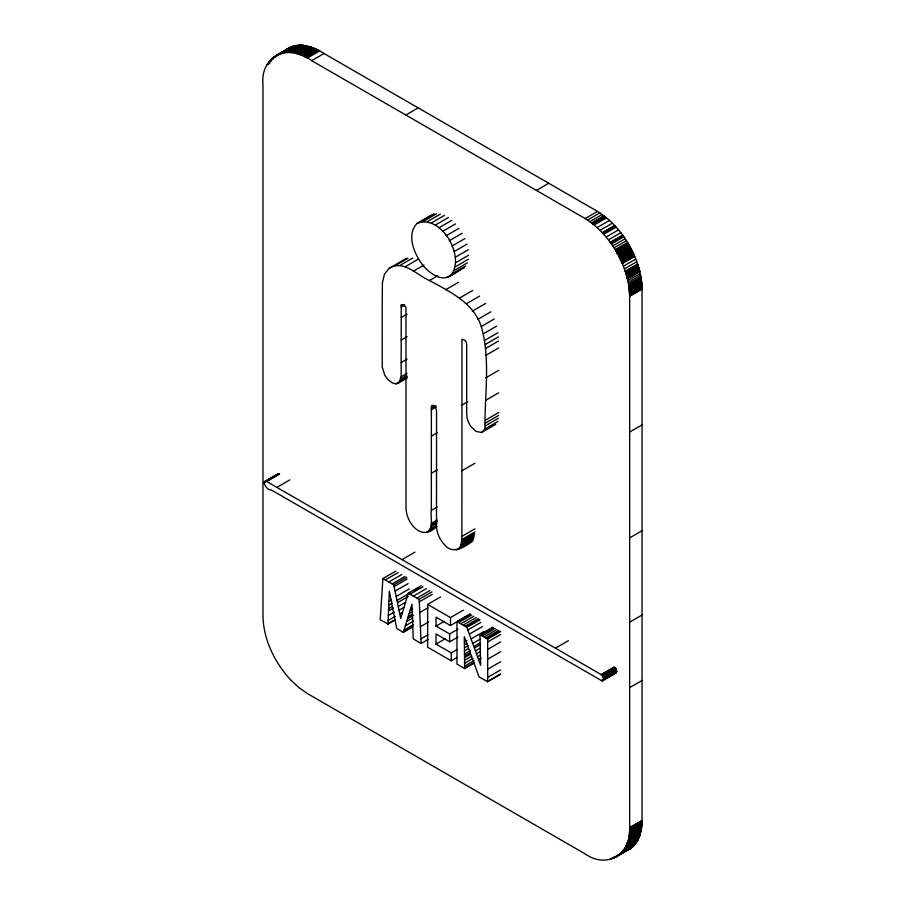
<?xml version="1.0" encoding="UTF-8"?>
<svg xmlns="http://www.w3.org/2000/svg" width="905" height="905" viewBox="0 0 905 905"><rect width="100%" height="100%" fill="white"/><g stroke="black" fill="none" stroke-linecap="round" stroke-linejoin="round"><path stroke-width="1.36" d="M406.718 258.185L389.06 268.389L384.501 274.113L382.408 282.665L382.215 304.057L382.238 366.898L384.783 375.247L388.166 379.761L392.306 382.849L396.017 383.856L398.958 382.736L401.141 376.729L401.232 304.623L403.732 304.996L405.972 307.632L406.017 508.237C406.345 514.459 408.528 520.624 412.533 525.443C419.038 533.599 428.031 535.228 436.153 526.936M426.73 532.378C434.31 528.068 430.135 517.162 431.334 510.409L431.368 407.736L431.742 405.621L432.567 405.417L435.577 407.227L436.561 410.836L436.504 526.529C436.81 533.407 439.977 539.991 444.728 544.912C452.67 554.969 465.113 546.925 472.851 540.907M458.722 549.064L460.781 545.726L461.889 539.516L461.969 339.273L465.023 340.371L466.38 342.192L466.686 345.653L466.675 412.386L467.048 417.839L468.371 422.058L470.736 426.323L475.996 431.346L481.573 432.511L495.702 424.355M481.573 432.511L484.944 428.993C484.571 395.089 490.68 359.523 481.279 326.479C473.406 302.621 449.819 291.727 429.468 280.516C417.137 275.346 403.347 259.181 389.06 268.389M290.675 679.915L299.001 687.676L307.248 693.468L585.184 853.935C607.956 869.841 631.724 852.906 629.665 827.645L629.665 296.24L628.704 284.939M626.452 850.824C638.07 845.949 642.245 832.159 642.041 820.507L642.041 289.046L629.665 296.24M642.03 820.609L629.665 827.792M395.858 571.089L382.906 578.567L380.224 619.835L388.007 623.873L389.308 591.089L396.695 628.477L403.302 632.38L412.725 626.939M603.658 679.123L603.047 676.668L601.192 674.598L266.636 481.449C260.278 480.363 267.903 491.37 270.98 489.775L601.169 680.413L602.922 680.571L603.658 679.123L616.622 671.646M450.226 275.889C466.629 257.801 441.335 213.399 416.956 223.478C406.085 235.176 414.32 253.694 422.431 264.735C426.922 270.244 432.545 275.052 439.377 277.303C448.948 280.188 456.312 271.081 464.356 267.722M469.933 614.054L456.968 621.531L456.968 664.146L464.638 668.569L464.31 636.747L479.028 676.883L487.671 681.669L500.623 674.191M456.968 621.531L466.901 627.346L480.623 665.345L480.001 634.631L492.965 627.142M641.769 825.96L629.405 833.098M641.079 830.688L628.704 837.826M403.302 632.38L411.967 604.178L413.246 638.896L421.153 643.466L428.212 639.383M421.187 585.705L408.223 593.182L400.734 618.466L393.754 584.822L382.906 578.567M627.425 842.566L639.824 835.315M626.464 845.044L638.964 837.611M638.885 837.77L626.407 845.18M285.629 50.25C296.953 40.974 313.175 46.223 324.035 53.519L597.504 211.408C620.57 226.012 636.226 251.273 641.102 277.971L628.737 285.109C623.85 258.411 608.205 233.151 585.139 218.546L311.671 60.658C290.075 42.908 260.108 55.148 262.959 84.493L262.959 615.92C263.457 639.665 274.634 662.347 290.437 679.678M620.717 853.585L633.545 845.983M284.679 51.076L285.471 50.375M275.72 55.646L289.283 47.818M273.785 56.981L290.833 47.083M272.948 57.649L292.202 46.562M272.303 58.214L292.937 46.313M271.67 58.814L277.552 55.318M279.803 54.017L293.853 46.053M271.195 59.323L274.916 56.992M281.681 53.135L294.419 45.906M270.878 59.662L274.26 57.716M282.303 52.988L295.087 45.77M270.505 60.092L272.744 58.791M270.12 60.533L272.371 59.244M283.831 52.705L296.195 45.567M269.781 60.963L273.344 58.78M269.124 61.834L271.545 60.296M284.973 52.558L297.338 45.408M269 62.015L271.24 60.726M285.833 52.467L298.537 45.307M268.4 62.875L270.652 61.585M286.297 52.433L298.673 45.295M286.772 52.411L299.148 45.273M287.258 52.4L299.623 45.261M287.654 52.4L300.019 45.261M287.835 52.388L300.505 45.25M267.461 64.436L269.713 63.135M288.243 52.388L300.607 45.25M267.314 64.696L269.6 63.35M288.605 52.4L300.969 45.261M288.966 52.411L301.331 45.273M289.238 52.433L301.885 45.295M289.736 52.445L302.304 45.318M290.053 52.467L302.553 45.34M290.313 52.49L302.937 45.374M290.675 52.524L303.141 45.397M291.172 52.581L303.548 45.442M291.591 52.626L303.956 45.488M292.292 52.728L304.668 45.589M293.955 53.01L306.331 45.872M295.652 53.395L308.017 46.246M296.953 53.734L309.363 46.608M297.191 53.814L309.555 46.664M297.372 53.87L309.736 46.732M297.632 53.949L309.996 46.811M298.118 54.096L310.483 46.958M298.616 54.255L310.981 47.117M299.001 54.379L311.365 47.241M299.114 54.424L311.478 47.275M299.623 54.594L311.999 47.456M300.143 54.786L312.508 47.648M312.938 47.807L300.562 54.945L313.153 47.897M301.082 55.16L313.458 48.022M302.066 55.567L314.431 48.429M303.051 55.997L315.415 48.859M303.922 56.404L316.286 49.266M304.374 56.619L316.739 49.481M304.827 56.845L317.191 49.707M305.177 57.026L317.553 49.877M305.381 57.117L317.745 49.979M306.309 57.603L318.673 50.465M307.236 58.101L319.601 50.963M311.671 60.658L324.035 53.519M405.847 115.026L418.212 107.887M416.956 223.478L431.097 215.322M420.022 221.906L434.151 213.738M423.54 221.284L436.493 213.806M427.398 221.612L440.35 214.134M431.459 222.901L444.412 215.413M435.418 225.006L448.371 217.528M438.936 227.777L451.9 220.288M442.545 231.42L455.498 223.942M446.041 235.798L458.993 228.32M395.089 265.685L408.042 258.208M399.886 265.448L412.85 257.97M449.253 240.73L462.206 233.252M536.382 190.389L548.747 183.251M405.146 266.771L418.099 259.283M451.991 246.047L464.955 238.569M413.393 271.195L423.993 265.075M454.095 251.601L467.059 244.124M455.385 257.201L468.338 249.723M455.656 262.699L468.62 255.221M429.468 280.516L437.715 275.765M455.396 266.76L468.36 259.283M454.378 270.403L467.331 262.925M452.636 273.502L465.6 266.013M447.183 277.416L460.136 269.939M401.232 305.856L403.585 304.499M401.232 307.067L404.773 305.019M445.543 289.781L458.507 282.303M401.232 317.474L407.126 314.069M585.139 218.546L597.504 211.408M587.537 220.028L599.902 212.89M589.89 221.646L602.255 214.496M459.672 297.971L472.625 290.494M592.006 223.196L604.37 216.057M592.187 223.343L604.563 216.205M592.707 223.739L605.072 216.6M593.216 224.146L605.581 217.008M594.212 224.96L606.576 217.811M401.243 340.009L407.126 336.615M597.176 227.54L609.551 220.401M466.595 303.616L479.548 296.127M600.072 230.3L612.436 223.162M602.379 232.687L614.744 225.549M602.504 232.823L614.868 225.684M602.628 232.958L614.993 225.809M602.775 233.105L615.14 225.967M603.827 234.282L616.192 227.144M472.715 310.901L485.668 303.424M606.169 237.02L618.545 229.87M608.432 239.848L620.807 232.709M401.209 362.532L407.103 359.138M610.264 242.28L622.629 235.142M610.389 242.461L622.753 235.311M610.513 242.631L622.889 235.492M477.919 319.284L490.872 311.806M610.66 242.823L623.025 235.685M610.852 243.094L623.217 235.956M611.045 243.377L623.409 236.239M611.441 243.931L623.805 236.793M612.764 245.889L625.14 238.75M614.065 247.88L626.43 240.73M481.279 326.479L494.243 319.001M615.174 249.656L627.538 242.517M615.536 250.255L627.9 243.117M615.886 250.855L628.262 243.717M628.568 244.226L616.192 251.375L628.613 244.327M616.373 251.68L628.67 244.418M616.543 251.963L628.907 244.825M401.141 376.729L407.024 373.324M616.701 252.246L629.066 245.108M616.859 252.529L629.224 245.391M616.984 252.755L629.348 245.617M617.12 252.993L629.484 245.855M617.312 253.355L629.688 246.217M400.836 378.833L406.73 375.428M617.923 254.463L630.299 247.325M400.248 380.7L407.318 376.616M396.017 383.856L406.617 377.736M618.522 255.572L630.887 248.434M483.632 333.628L496.585 326.151M398.958 382.736L407.205 377.973M619.054 256.59L631.418 249.452M619.144 256.76L631.509 249.622M619.416 257.314L631.792 250.176M619.699 257.868L632.063 250.719M619.948 258.389L632.324 251.251M620.117 258.717L632.482 251.579M620.276 259.045L632.64 251.907M620.434 259.362L632.799 252.224M620.57 259.656L632.934 252.518M620.717 259.95L633.081 252.812M620.841 260.221L633.206 253.083L620.887 260.323M621 260.55L633.308 253.276M621.181 260.945L633.545 253.807M484.956 340.223L497.908 332.746M621.35 261.341L633.715 254.203M621.531 261.737L633.896 254.599M621.724 262.156L634.088 255.018M621.916 262.586L634.281 255.448M622.086 262.982L634.45 255.832M634.495 255.945L622.176 263.197L634.541 256.058M622.335 263.57L634.699 256.432M485.408 344.398L498.361 336.92M623.421 266.206L635.785 259.068M485.6 348.493L498.565 341.004M624.427 268.864L636.803 261.715M637.64 264.136L625.31 271.364L637.697 264.283M625.389 271.636L637.765 264.498M625.457 271.851L637.821 264.713M625.547 272.122L637.912 264.984M264.814 481.449L278.118 473.79M264.52 481.799L278.638 473.7M625.853 273.072L638.217 265.934M264.362 482.139L278.887 473.722M264.339 482.229L279.181 473.79M266.308 481.302L279.43 473.892M266.636 481.449L279.6 473.971M626.147 274.034L638.511 266.896M485.657 355.427L498.621 347.95M626.407 274.916L638.772 267.778M638.828 267.982L626.52 275.324L638.885 268.185M626.588 275.561L638.953 268.423M626.78 276.24L639.145 269.102M626.961 276.907L639.326 269.769M627.131 277.552L639.496 270.414M627.176 277.733L639.552 270.595M627.233 277.926L639.597 270.787M627.289 278.118L639.654 270.98M627.335 278.321L639.699 271.183M627.38 278.525L639.745 271.387M627.448 278.831L639.79 271.579M627.866 280.641L640.231 273.502M628.24 282.439L640.616 275.301M628.568 284.159L640.932 277.021M276.907 487.376L289.86 479.888M628.613 284.396L640.978 277.258M628.658 284.634L641.023 277.496M628.692 284.86L641.057 277.722M628.715 285.018L641.091 277.88M628.783 285.414L641.102 277.971M628.828 285.72L641.147 278.276M628.873 286.037L641.192 278.582M628.952 286.602L641.238 278.898M629.032 287.168L641.317 279.464M629.111 287.745L641.407 280.03M629.224 288.661L641.588 281.523L641.475 280.607M629.326 289.577L641.69 282.439L641.588 281.523M629.405 290.505L641.781 283.367L641.69 282.439M629.428 290.754L641.781 283.435L641.95 285.856L629.575 292.994M629.45 290.935L641.815 283.785M629.461 291.105L641.826 283.966M629.484 291.387L641.849 284.249M629.507 291.67L641.871 284.532M629.529 291.953L641.894 284.815M431.391 406.605L433.744 405.248M629.541 292.304L641.917 285.166M629.563 292.654L641.928 285.516M431.368 407.736L434.898 405.7M629.597 293.254L641.962 286.116M629.608 293.514L641.973 286.376L642.03 288.989M629.62 293.774L641.984 286.625M431.357 408.732L436.074 406.006M629.642 294.544L642.007 287.405M485.702 377.883L498.655 370.394M431.357 409.716L436.063 407.001M629.665 295.313L642.03 288.175M629.665 296.127L642.03 288.933M461.969 405.055L467.851 401.662M485.691 400.304L498.644 392.827M431.357 436.165L437.239 432.771M485.657 420.056L498.61 412.578M485.578 422.986L498.531 415.508M485.363 425.825L498.316 418.348M484.944 428.993L497.897 421.515M431.357 473.292L437.239 469.899M461.957 470.736L474.921 463.258M431.334 510.409L437.228 507.015M431.312 523.395L437.194 520.002M431.187 525.081L437.07 521.687M430.938 526.676L436.832 523.271M430.18 529.086L436.074 525.692M428.71 531.19L436.957 526.427M402.035 559.618L414.988 552.14M629.665 432.036L642.041 424.886M385.292 579.947L398.245 572.469M461.935 536.348L474.887 528.859M461.889 539.516L474.842 532.027M388.845 581.994L401.797 574.517M461.754 541.167L474.706 533.678M461.527 542.751L474.48 535.274M392.137 583.895L405.101 576.417M461.199 544.278L474.152 536.789M460.781 545.726L473.734 538.249M393.754 584.822L406.707 577.345M460.249 547.118L473.202 539.64M456.244 549.991L469.197 542.514M394.139 586.542L407.092 579.064M395.146 591.078L408.098 583.601M396.322 596.384L409.275 588.906M388.969 601.384L391.333 600.026M407.838 594.178L410.203 592.82M413.732 590.784L419.615 587.379M388.833 605.207L392.363 603.16M397.205 600.354L410.157 592.866M410.022 594.223L422.974 586.745M397.68 602.583L408.279 596.463M388.698 608.488L392.238 606.441M413.347 596.146L426.3 588.657M388.596 610.762L393.313 608.047M398.449 606.373L405.519 602.3M416.798 598.137L429.762 590.66M388.381 615.445L394.275 612.04M399.173 610.185L403.879 607.47M408.223 593.182L418.981 599.393L431.934 591.915M421.153 643.466L419.286 601.848L432.239 594.37M388.155 620.491L395.225 616.407M399.829 613.975L402.193 612.617M410.304 610.309L412.657 608.952M388.007 623.873L395.066 619.789M387.679 624.133L394.738 620.061M409.354 613.488L411.718 612.131M457.138 657.449L451.256 660.842L427.646 647.222L427.646 604.404L440.611 596.915M408.393 616.531L411.933 614.484M407.714 618.601L413.596 615.196M419.762 612.504L428.008 607.741M406.82 621.396L412.703 617.991M405.395 625.819L413.642 621.056M404.037 630.084L413.461 624.642M402.725 632.12L412.137 626.69M420.406 626.724L428.653 621.961M427.646 604.404L450.486 617.583L463.439 610.106M470.317 614.076L450.486 625.525L436.018 617.165L436.018 626.068L444.253 621.305M420.949 638.896L428.02 634.812M458.846 622.414L471.799 614.925M460.996 623.647L473.949 616.169M463.315 624.993L476.279 617.515M436.018 626.068L449.661 633.941L457.896 629.179M465.34 626.158L478.304 618.681M457.896 637.052L449.661 641.815L436.018 633.941L436.018 644.1L445.43 638.67M466.584 626.882L479.548 619.405M466.901 627.346L479.865 619.868M467.885 629.903L480.838 622.425M629.665 537.909L642.041 530.771M469.48 634.066L482.433 626.588M464.48 641.736L466.844 640.378M471.301 638.851L484.266 631.373M479.967 635.095L492.931 627.617M480.77 635.072L493.723 627.584M464.559 644.677L466.912 643.319M436.018 644.1L451.256 652.901L457.138 649.507M482.241 635.921L495.205 628.443M464.616 647.697L468.156 645.661M472.998 643.274L480.057 639.19M484.051 636.962L497.003 629.484M485.815 637.98L498.768 630.502M464.661 650.808L468.19 648.772M487.139 638.749L500.103 631.271M474.163 646.317L480.046 642.923M480.001 634.631L487.671 639.054L500.623 631.577M474.729 647.822L480.623 644.417M464.672 654.032L470.566 650.638M487.671 641.996L500.623 634.507M464.672 655.933L470.566 652.528M475.781 650.672L480.487 647.957M464.672 657.573L470.566 654.168M464.672 660.231L471.743 656.159M476.811 653.602L480.34 651.555M487.671 649.405L500.623 641.917M464.672 663.297L472.919 658.546M477.806 656.566L480.159 655.209M464.672 666.125L474.096 660.684M478.756 659.53L481.121 658.161M464.672 668.082L474.096 662.641M464.638 668.569L474.062 663.127M487.671 659.179L500.623 651.702M487.671 669.214L500.623 661.736M487.671 677.415L500.623 669.938M487.32 681.669L500.273 674.191M555.421 648.172L568.374 640.695M629.665 622.165L642.041 615.027M601.192 674.598L614.144 667.121M601.361 674.711L614.314 667.223M601.531 674.825L614.619 667.449M601.712 674.972L614.721 667.551M601.825 675.085L614.88 667.698M602.029 675.266L614.981 667.788M602.13 675.368L615.14 667.958M602.255 675.515L615.276 668.116M602.402 675.684L615.434 668.309M602.549 675.877L615.502 668.399M602.606 675.956L615.615 668.569M602.719 676.137L615.739 668.738M602.843 676.318L615.853 668.931L602.934 676.465M603.047 676.668L616 669.191M603.16 676.883L616.113 669.406M603.284 677.178L616.203 669.621M603.352 677.37L616.316 669.892M603.431 677.574L616.384 670.085M603.499 677.8L616.441 670.266M603.533 677.913L616.486 670.435M603.59 678.218L616.509 670.56M603.624 678.365L616.543 670.741M603.646 678.558L616.599 671.08M603.658 678.761L616.622 671.284M603.669 678.954L616.622 671.476M601.474 680.56L616.599 671.815M601.678 680.639L616.565 672.042M601.983 680.718L616.486 672.291M602.255 680.741L616.373 672.562M602.741 680.65L616.067 672.969M629.665 687.596L642.041 680.458M629.665 827.69L642.041 820.507M629.665 828.539L642.03 821.401M629.642 829.285L642.007 822.147M629.62 830.043L641.984 822.905M629.608 830.281L641.973 823.143M629.597 830.53L641.962 823.392M629.575 830.767L641.95 823.629M629.563 831.095L641.928 823.957M629.541 831.424L641.917 824.285M629.529 831.752L641.894 824.613M629.507 832.012L641.871 824.874M629.484 832.261L641.849 825.122M629.461 832.521L641.826 825.383M629.428 832.838L641.815 825.541M629.326 833.878L641.69 826.74M629.224 834.682L641.588 827.543M629.111 835.519L641.475 828.38M629.032 835.971L641.407 828.822M628.952 836.435L641.328 829.297M628.873 836.91L641.238 829.761M628.828 837.17L641.192 830.032M628.783 837.43L641.147 830.292M628.658 838.064L641.057 830.756M628.613 838.256L640.978 831.107M628.556 838.449L640.932 831.31M628.251 839.761L640.616 832.623M627.878 841.13L640.242 833.991M627.38 842.702L639.79 835.428M627.289 843.008L639.699 835.711M627.188 843.268L639.597 835.994M627.131 843.392L639.496 836.254M626.961 843.833L639.337 836.695M626.78 844.297L639.145 837.148M626.147 845.768L638.511 838.618M625.853 846.379L638.229 839.24M625.547 846.978L637.923 839.84M625.4 847.306L637.833 840.021M625.276 847.533L637.697 840.293M624.45 848.935L636.815 841.797M623.443 850.429L635.808 843.29M622.131 852.08L634.722 844.67M621.724 852.533L634.45 845.01M610.264 859.184L613.895 857.182M621.35 852.929L633.896 845.598M611.045 858.992L615.954 856.288M617.798 855.101L620.038 853.8M620.117 854.128L633.081 846.435M612.787 858.46L632.324 847.125M614.088 857.974L631.509 847.815M615.174 857.476L630.299 848.709M623.828 851.741L625.163 851.322M418.981 599.393L419.286 601.848M487.671 639.054L487.671 681.669M451.256 652.901L451.256 660.842M450.486 617.583L450.486 625.525M449.661 633.941L449.661 641.815M604.144 215.888L591.78 223.037L604.144 215.888M615.366 226.216L602.99 233.354L615.366 226.216"/></g></svg>
